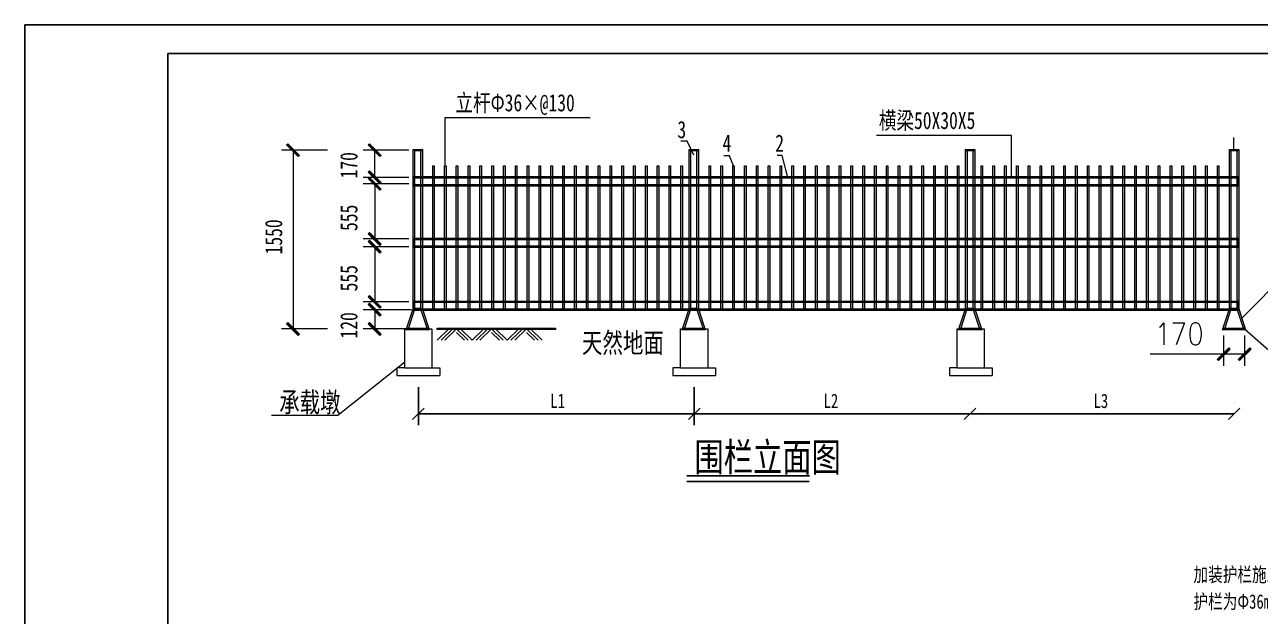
# Model space of a CAD drawing. Header units: inches. Extents: x -113 to 2477, y -497 to 443.
# Drawn here: x -113 to 102.8, y -303.2 to -200 of the extents above; entities that cross this region are included whole.
import ezdxf

# ---------------------------------------------------------------- set-up
doc = ezdxf.new("R2010")
doc.units = ezdxf.units.IN
doc.header["$MEASUREMENT"] = 0
doc.styles.add('宋体', font='', dxfattribs={"width": 0.75})
doc.styles.get('宋体').set_extended_font_data('SimSun')

msp = doc.modelspace()

# ---------------------------------------------------------------- hatches: boundary and pattern name
h = msp.add_hatch(color=0)
h.dxf.hatch_style = 2
h.paths.add_polyline_path([(-65.017, -222.785), (-65.236, -222.997), (-67.268, -220.958), (-67.056, -220.746)])
h = msp.add_hatch(color=0)
h.dxf.hatch_style = 2
h.paths.add_polyline_path([(-50.765, -222.785), (-50.976, -222.997), (-53.016, -220.958), (-52.797, -220.746)])
h = msp.add_hatch(color=0)
h.dxf.hatch_style = 2
h.paths.add_polyline_path([(-44.916, -222.009), (-45.184, -221.734), (-43.554, -221.734), (-43.829, -222.009)])
h = msp.add_hatch(color=0)
h.dxf.hatch_style = 2
h.paths.add_polyline_path([(-44.916, -249.462), (-45.184, -249.73), (-45.184, -221.734), (-44.916, -222.009)])
h = msp.add_hatch(color=0)
h.dxf.hatch_style = 2
h.paths.add_polyline_path([(-43.829, -222.009), (-43.554, -221.734), (-43.554, -249.73), (-43.829, -249.462)])
h = msp.add_hatch(color=0)
h.dxf.hatch_style = 2
h.paths.add_polyline_path([(3.288, -222.009), (3.02, -221.734), (4.65, -221.734), (4.374, -222.009)])
h = msp.add_hatch(color=0)
h.dxf.hatch_style = 2
h.paths.add_polyline_path([(3.288, -249.462), (3.02, -249.73), (3.02, -221.734), (3.288, -222.009)])
h = msp.add_hatch(color=0)
h.dxf.hatch_style = 2
h.paths.add_polyline_path([(4.374, -222.009), (4.65, -221.734), (4.65, -249.73), (4.374, -249.462)])
h = msp.add_hatch(color=0)
h.dxf.hatch_style = 2
h.paths.add_polyline_path([(51.569, -222.009), (51.301, -221.734), (52.931, -221.734), (52.656, -222.009)])
h = msp.add_hatch(color=0)
h.dxf.hatch_style = 2
h.paths.add_polyline_path([(51.569, -249.462), (51.301, -249.73), (51.301, -221.734), (51.569, -222.009)])
h = msp.add_hatch(color=0)
h.dxf.hatch_style = 2
h.paths.add_polyline_path([(52.656, -222.009), (52.931, -221.734), (52.931, -249.73), (52.656, -249.462)])
h = msp.add_hatch(color=0)
h.dxf.hatch_style = 2
h.paths.add_polyline_path([(97.67, -222.009), (97.402, -221.734), (99.032, -221.734), (98.757, -222.009)])
h = msp.add_hatch(color=0)
h.dxf.hatch_style = 2
h.paths.add_polyline_path([(97.67, -249.462), (97.402, -249.73), (97.402, -221.734), (97.67, -222.009)])
h = msp.add_hatch(color=0)
h.dxf.hatch_style = 2
h.paths.add_polyline_path([(98.757, -222.009), (99.032, -221.734), (99.032, -249.73), (98.757, -249.462)])
h = msp.add_hatch(color=0)
h.dxf.hatch_style = 2
h.paths.add_polyline_path([(-53.016, -225.713), (-52.797, -225.494), (-50.765, -227.533), (-50.976, -227.752)])
h = msp.add_hatch(color=0)
h.dxf.hatch_style = 2
h.paths.add_polyline_path([(-44.916, -227.844), (-45.184, -228.119), (-45.184, -226.489), (-44.916, -226.757)])
h = msp.add_hatch(color=0)
h.dxf.hatch_style = 2
h.paths.add_polyline_path([(-44.916, -226.757), (-45.184, -226.489), (4.48, -226.489), (4.48, -226.757)])
h = msp.add_hatch(color=0)
h.dxf.hatch_style = 2
h.paths.add_polyline_path([(-41.494, -249.702), (-41.762, -249.702), (-41.762, -224.584), (-41.494, -224.584)])
h = msp.add_hatch(color=0)
h.dxf.hatch_style = 2
h.paths.add_polyline_path([(-39.427, -249.702), (-39.695, -249.702), (-39.695, -224.584), (-39.427, -224.584)])
h = msp.add_hatch(color=0)
h.dxf.hatch_style = 2
h.paths.add_polyline_path([(-37.359, -249.702), (-37.634, -249.702), (-37.634, -224.584), (-37.359, -224.584)])
h = msp.add_hatch(color=0)
h.dxf.hatch_style = 2
h.paths.add_polyline_path([(-35.299, -249.702), (-35.567, -249.702), (-35.567, -224.584), (-35.299, -224.584)])
h = msp.add_hatch(color=0)
h.dxf.hatch_style = 2
h.paths.add_polyline_path([(-33.232, -249.702), (-33.507, -249.702), (-33.507, -224.584), (-33.232, -224.584)])
h = msp.add_hatch(color=0)
h.dxf.hatch_style = 2
h.paths.add_polyline_path([(-31.164, -249.702), (-31.44, -249.702), (-31.44, -224.584), (-31.164, -224.584)])
h = msp.add_hatch(color=0)
h.dxf.hatch_style = 2
h.paths.add_polyline_path([(-29.104, -249.702), (-29.372, -249.702), (-29.372, -224.584), (-29.104, -224.584)])
h = msp.add_hatch(color=0)
h.dxf.hatch_style = 2
h.paths.add_polyline_path([(-27.037, -249.702), (-27.312, -249.702), (-27.312, -224.584), (-27.037, -224.584)])
h = msp.add_hatch(color=0)
h.dxf.hatch_style = 2
h.paths.add_polyline_path([(-24.97, -249.702), (-25.245, -249.702), (-25.245, -224.584), (-24.97, -224.584)])
h = msp.add_hatch(color=0)
h.dxf.hatch_style = 2
h.paths.add_polyline_path([(-22.909, -249.702), (-23.178, -249.702), (-23.178, -224.584), (-22.909, -224.584)])
h = msp.add_hatch(color=0)
h.dxf.hatch_style = 2
h.paths.add_polyline_path([(-20.842, -249.702), (-21.117, -249.702), (-21.117, -224.584), (-20.842, -224.584)])
h = msp.add_hatch(color=0)
h.dxf.hatch_style = 2
h.paths.add_polyline_path([(-18.782, -249.702), (-19.05, -249.702), (-19.05, -224.584), (-18.782, -224.584)])
h = msp.add_hatch(color=0)
h.dxf.hatch_style = 2
h.paths.add_polyline_path([(-16.715, -249.702), (-16.983, -249.702), (-16.983, -224.584), (-16.715, -224.584)])
h = msp.add_hatch(color=0)
h.dxf.hatch_style = 2
h.paths.add_polyline_path([(-14.647, -249.702), (-14.923, -249.702), (-14.923, -224.584), (-14.647, -224.584)])
h = msp.add_hatch(color=0)
h.dxf.hatch_style = 2
h.paths.add_polyline_path([(-12.587, -249.702), (-12.855, -249.702), (-12.855, -224.584), (-12.587, -224.584)])
h = msp.add_hatch(color=0)
h.dxf.hatch_style = 2
h.paths.add_polyline_path([(-10.52, -249.702), (-10.788, -249.702), (-10.788, -224.584), (-10.52, -224.584)])
h = msp.add_hatch(color=0)
h.dxf.hatch_style = 2
h.paths.add_polyline_path([(-8.453, -249.702), (-8.728, -249.702), (-8.728, -224.584), (-8.453, -224.584)])
h = msp.add_hatch(color=0)
h.dxf.hatch_style = 2
h.paths.add_polyline_path([(-6.392, -249.702), (-6.661, -249.702), (-6.661, -224.584), (-6.392, -224.584)])
h = msp.add_hatch(color=0)
h.dxf.hatch_style = 2
h.paths.add_polyline_path([(-4.325, -249.702), (-4.6, -249.702), (-4.6, -224.584), (-4.325, -224.584)])
h = msp.add_hatch(color=0)
h.dxf.hatch_style = 2
h.paths.add_polyline_path([(-2.258, -249.702), (-2.533, -249.702), (-2.533, -224.584), (-2.258, -224.584)])
h = msp.add_hatch(color=0)
h.dxf.hatch_style = 2
h.paths.add_polyline_path([(-0.198, -249.702), (-0.466, -249.702), (-0.466, -224.584), (-0.198, -224.584)])
h = msp.add_hatch(color=0)
h.dxf.hatch_style = 2
h.paths.add_polyline_path([(1.87, -249.702), (1.594, -249.702), (1.594, -224.584), (1.87, -224.584)])
h = msp.add_hatch(color=0)
h.dxf.hatch_style = 2
h.paths.add_polyline_path([(4.48, -226.757), (4.48, -226.489), (98.996, -226.489), (98.728, -226.757)])
h = msp.add_hatch(color=0)
h.dxf.hatch_style = 2
h.paths.add_polyline_path([(6.787, -249.702), (6.519, -249.702), (6.519, -224.584), (6.787, -224.584)])
h = msp.add_hatch(color=0)
h.dxf.hatch_style = 2
h.paths.add_polyline_path([(8.855, -249.702), (8.587, -249.702), (8.587, -224.584), (8.855, -224.584)])
h = msp.add_hatch(color=0)
h.dxf.hatch_style = 2
h.paths.add_polyline_path([(10.922, -249.702), (10.647, -249.702), (10.647, -224.584), (10.922, -224.584)])
h = msp.add_hatch(color=0)
h.dxf.hatch_style = 2
h.paths.add_polyline_path([(12.982, -249.702), (12.714, -249.702), (12.714, -224.584), (12.982, -224.584)])
h = msp.add_hatch(color=0)
h.dxf.hatch_style = 2
h.paths.add_polyline_path([(15.049, -249.702), (14.781, -249.702), (14.781, -224.584), (15.049, -224.584)])
h = msp.add_hatch(color=0)
h.dxf.hatch_style = 2
h.paths.add_polyline_path([(17.117, -249.702), (16.842, -249.702), (16.842, -224.584), (17.117, -224.584)])
h = msp.add_hatch(color=0)
h.dxf.hatch_style = 2
h.paths.add_polyline_path([(19.177, -249.702), (18.909, -249.702), (18.909, -224.584), (19.177, -224.584)])
h = msp.add_hatch(color=0)
h.dxf.hatch_style = 2
h.paths.add_polyline_path([(21.244, -249.702), (20.969, -249.702), (20.969, -224.584), (21.244, -224.584)])
h = msp.add_hatch(color=0)
h.dxf.hatch_style = 2
h.paths.add_polyline_path([(23.311, -249.702), (23.036, -249.702), (23.036, -224.584), (23.311, -224.584)])
h = msp.add_hatch(color=0)
h.dxf.hatch_style = 2
h.paths.add_polyline_path([(25.372, -249.702), (25.104, -249.702), (25.104, -224.584), (25.372, -224.584)])
h = msp.add_hatch(color=0)
h.dxf.hatch_style = 2
h.paths.add_polyline_path([(27.439, -249.702), (27.164, -249.702), (27.164, -224.584), (27.439, -224.584)])
h = msp.add_hatch(color=0)
h.dxf.hatch_style = 2
h.paths.add_polyline_path([(29.506, -249.702), (29.231, -249.702), (29.231, -224.584), (29.506, -224.584)])
h = msp.add_hatch(color=0)
h.dxf.hatch_style = 2
h.paths.add_polyline_path([(31.566, -249.702), (31.298, -249.702), (31.298, -224.584), (31.566, -224.584)])
h = msp.add_hatch(color=0)
h.dxf.hatch_style = 2
h.paths.add_polyline_path([(33.634, -249.702), (33.359, -249.702), (33.359, -224.584), (33.634, -224.584)])
h = msp.add_hatch(color=0)
h.dxf.hatch_style = 2
h.paths.add_polyline_path([(35.694, -249.702), (35.426, -249.702), (35.426, -224.584), (35.694, -224.584)])
h = msp.add_hatch(color=0)
h.dxf.hatch_style = 2
h.paths.add_polyline_path([(37.761, -249.702), (37.493, -249.702), (37.493, -224.584), (37.761, -224.584)])
h = msp.add_hatch(color=0)
h.dxf.hatch_style = 2
h.paths.add_polyline_path([(39.829, -249.702), (39.553, -249.702), (39.553, -224.584), (39.829, -224.584)])
h = msp.add_hatch(color=0)
h.dxf.hatch_style = 2
h.paths.add_polyline_path([(41.889, -249.702), (41.621, -249.702), (41.621, -224.584), (41.889, -224.584)])
h = msp.add_hatch(color=0)
h.dxf.hatch_style = 2
h.paths.add_polyline_path([(43.956, -249.702), (43.688, -249.702), (43.688, -224.584), (43.956, -224.584)])
h = msp.add_hatch(color=0)
h.dxf.hatch_style = 2
h.paths.add_polyline_path([(46.023, -249.702), (45.748, -249.702), (45.748, -224.584), (46.023, -224.584)])
h = msp.add_hatch(color=0)
h.dxf.hatch_style = 2
h.paths.add_polyline_path([(48.084, -249.702), (47.815, -249.702), (47.815, -224.584), (48.084, -224.584)])
h = msp.add_hatch(color=0)
h.dxf.hatch_style = 2
h.paths.add_polyline_path([(50.151, -249.702), (49.876, -249.702), (49.876, -224.584), (50.151, -224.584)])
h = msp.add_hatch(color=0)
h.dxf.hatch_style = 2
h.paths.add_polyline_path([(54.278, -249.702), (54.01, -249.702), (54.01, -224.584), (54.278, -224.584)])
h = msp.add_hatch(color=0)
h.dxf.hatch_style = 2
h.paths.add_polyline_path([(56.346, -249.702), (56.07, -249.702), (56.07, -224.584), (56.346, -224.584)])
h = msp.add_hatch(color=0)
h.dxf.hatch_style = 2
h.paths.add_polyline_path([(58.413, -249.702), (58.138, -249.702), (58.138, -224.584), (58.413, -224.584)])
h = msp.add_hatch(color=0)
h.dxf.hatch_style = 2
h.paths.add_polyline_path([(60.473, -249.702), (60.205, -249.702), (60.205, -224.584), (60.473, -224.584)])
h = msp.add_hatch(color=0)
h.dxf.hatch_style = 2
h.paths.add_polyline_path([(62.54, -249.702), (62.265, -249.702), (62.265, -224.584), (62.54, -224.584)])
h = msp.add_hatch(color=0)
h.dxf.hatch_style = 2
h.paths.add_polyline_path([(64.601, -249.702), (64.332, -249.702), (64.332, -224.584), (64.601, -224.584)])
h = msp.add_hatch(color=0)
h.dxf.hatch_style = 2
h.paths.add_polyline_path([(66.668, -249.702), (66.4, -249.702), (66.4, -224.584), (66.668, -224.584)])
h = msp.add_hatch(color=0)
h.dxf.hatch_style = 2
h.paths.add_polyline_path([(68.735, -249.702), (68.46, -249.702), (68.46, -224.584), (68.735, -224.584)])
h = msp.add_hatch(color=0)
h.dxf.hatch_style = 2
h.paths.add_polyline_path([(70.795, -249.702), (70.527, -249.702), (70.527, -224.584), (70.795, -224.584)])
h = msp.add_hatch(color=0)
h.dxf.hatch_style = 2
h.paths.add_polyline_path([(72.863, -249.702), (72.595, -249.702), (72.595, -224.584), (72.863, -224.584)])
h = msp.add_hatch(color=0)
h.dxf.hatch_style = 2
h.paths.add_polyline_path([(74.93, -249.702), (74.655, -249.702), (74.655, -224.584), (74.93, -224.584)])
h = msp.add_hatch(color=0)
h.dxf.hatch_style = 2
h.paths.add_polyline_path([(76.99, -249.702), (76.722, -249.702), (76.722, -224.584), (76.99, -224.584)])
h = msp.add_hatch(color=0)
h.dxf.hatch_style = 2
h.paths.add_polyline_path([(79.057, -249.702), (78.782, -249.702), (78.782, -224.584), (79.057, -224.584)])
h = msp.add_hatch(color=0)
h.dxf.hatch_style = 2
h.paths.add_polyline_path([(81.125, -249.702), (80.85, -249.702), (80.85, -224.584), (81.125, -224.584)])
h = msp.add_hatch(color=0)
h.dxf.hatch_style = 2
h.paths.add_polyline_path([(83.185, -249.702), (82.917, -249.702), (82.917, -224.584), (83.185, -224.584)])
h = msp.add_hatch(color=0)
h.dxf.hatch_style = 2
h.paths.add_polyline_path([(85.252, -249.702), (84.977, -249.702), (84.977, -224.584), (85.252, -224.584)])
h = msp.add_hatch(color=0)
h.dxf.hatch_style = 2
h.paths.add_polyline_path([(87.319, -249.702), (87.044, -249.702), (87.044, -224.584), (87.319, -224.584)])
h = msp.add_hatch(color=0)
h.dxf.hatch_style = 2
h.paths.add_polyline_path([(89.38, -249.702), (89.112, -249.702), (89.112, -224.584), (89.38, -224.584)])
h = msp.add_hatch(color=0)
h.dxf.hatch_style = 2
h.paths.add_polyline_path([(91.447, -249.702), (91.172, -249.702), (91.172, -224.584), (91.447, -224.584)])
h = msp.add_hatch(color=0)
h.dxf.hatch_style = 2
h.paths.add_polyline_path([(93.507, -249.702), (93.239, -249.702), (93.239, -224.584), (93.507, -224.584)])
h = msp.add_hatch(color=0)
h.dxf.hatch_style = 2
h.paths.add_polyline_path([(95.574, -249.702), (95.306, -249.702), (95.306, -224.584), (95.574, -224.584)])
h = msp.add_hatch(color=0)
h.dxf.hatch_style = 2
h.paths.add_polyline_path([(98.728, -226.757), (98.996, -226.489), (98.996, -228.119), (98.728, -227.844)])
h = msp.add_hatch(color=0)
h.dxf.hatch_style = 2
h.paths.add_polyline_path([(-50.765, -228.648), (-50.976, -228.86), (-53.016, -226.828), (-52.797, -226.609)])
h = msp.add_hatch(color=0)
h.dxf.hatch_style = 2
h.paths.add_polyline_path([(4.48, -227.844), (4.48, -228.119), (-45.184, -228.119), (-44.916, -227.844)])
h = msp.add_hatch(color=0)
h.dxf.hatch_style = 2
h.paths.add_polyline_path([(98.728, -227.844), (98.996, -228.119), (4.48, -228.119), (4.48, -227.844)])
h = msp.add_hatch(color=0)
h.dxf.hatch_style = 2
h.paths.add_polyline_path([(-53.016, -236.452), (-52.797, -236.233), (-50.765, -238.272), (-50.976, -238.491)])
h = msp.add_hatch(color=0)
h.dxf.hatch_style = 2
h.paths.add_polyline_path([(-44.916, -238.582), (-45.184, -238.857), (-45.184, -237.228), (-44.916, -237.496)])
h = msp.add_hatch(color=0)
h.dxf.hatch_style = 2
h.paths.add_polyline_path([(-44.916, -237.496), (-45.184, -237.228), (4.48, -237.228), (4.48, -237.496)])
h = msp.add_hatch(color=0)
h.dxf.hatch_style = 2
h.paths.add_polyline_path([(4.48, -237.496), (4.48, -237.228), (98.996, -237.228), (98.728, -237.496)])
h = msp.add_hatch(color=0)
h.dxf.hatch_style = 2
h.paths.add_polyline_path([(98.728, -237.496), (98.996, -237.228), (98.996, -238.857), (98.728, -238.582)])
h = msp.add_hatch(color=0)
h.dxf.hatch_style = 2
h.paths.add_polyline_path([(-50.765, -239.627), (-50.976, -239.845), (-53.016, -237.806), (-52.797, -237.595)])
h = msp.add_hatch(color=0)
h.dxf.hatch_style = 2
h.paths.add_polyline_path([(4.48, -238.582), (4.48, -238.857), (-45.184, -238.857), (-44.916, -238.582)])
h = msp.add_hatch(color=0)
h.dxf.hatch_style = 2
h.paths.add_polyline_path([(98.728, -238.582), (98.996, -238.857), (4.48, -238.857), (4.48, -238.582)])
h = msp.add_hatch(color=0)
h.dxf.hatch_style = 2
h.paths.add_polyline_path([(-53.016, -247.437), (-52.797, -247.218), (-50.765, -249.257), (-50.976, -249.469)])
h = msp.add_hatch(color=0)
h.dxf.hatch_style = 2
h.paths.add_polyline_path([(-50.765, -250.626), (-50.976, -250.845), (-53.016, -248.806), (-52.797, -248.594)])
h = msp.add_hatch(color=0)
h.dxf.hatch_style = 2
h.paths.add_polyline_path([(-45.177, -249.554), (-44.923, -249.638), (-46.009, -252.933), (-46.383, -253.201)])
h = msp.add_hatch(color=0)
h.dxf.hatch_style = 2
h.paths.add_polyline_path([(-44.916, -249.568), (-45.184, -249.836), (-45.184, -248.213), (-44.916, -248.481)])
h = msp.add_hatch(color=0)
h.dxf.hatch_style = 2
h.paths.add_polyline_path([(-44.916, -248.481), (-45.184, -248.213), (4.48, -248.213), (4.48, -248.481)])
h = msp.add_hatch(color=0)
h.dxf.hatch_style = 2
h.paths.add_polyline_path([(-43.829, -249.462), (-43.554, -249.73), (-45.184, -249.73), (-44.916, -249.462)])
h = msp.add_hatch(color=0)
h.dxf.hatch_style = 2
h.paths.add_polyline_path([(4.48, -249.568), (4.48, -249.836), (-45.184, -249.836), (-44.916, -249.568)])
h = msp.add_hatch(color=0)
h.dxf.hatch_style = 2
h.paths.add_polyline_path([(-45.085, -249.829), (-45.085, -249.561), (-43.688, -249.561), (-43.688, -249.829)])
h = msp.add_hatch(color=0)
h.dxf.hatch_style = 2
h.paths.add_polyline_path([(-43.822, -249.638), (-43.561, -249.554), (-42.355, -253.201), (-42.729, -252.933)])
h = msp.add_hatch(color=0)
h.dxf.hatch_style = 2
h.paths.add_polyline_path([(3.027, -249.554), (3.281, -249.638), (2.194, -252.933), (1.813, -253.201)])
h = msp.add_hatch(color=0)
h.dxf.hatch_style = 2
h.paths.add_polyline_path([(4.374, -249.462), (4.65, -249.73), (3.02, -249.73), (3.288, -249.462)])
h = msp.add_hatch(color=0)
h.dxf.hatch_style = 2
h.paths.add_polyline_path([(3.118, -249.829), (3.118, -249.561), (4.508, -249.561), (4.508, -249.829)])
h = msp.add_hatch(color=0)
h.dxf.hatch_style = 2
h.paths.add_polyline_path([(4.381, -249.638), (4.642, -249.554), (5.849, -253.201), (5.475, -252.933)])
h = msp.add_hatch(color=0)
h.dxf.hatch_style = 2
h.paths.add_polyline_path([(4.48, -248.481), (4.48, -248.213), (98.996, -248.213), (98.728, -248.481)])
h = msp.add_hatch(color=0)
h.dxf.hatch_style = 2
h.paths.add_polyline_path([(98.728, -249.568), (98.996, -249.836), (4.48, -249.836), (4.48, -249.568)])
h = msp.add_hatch(color=0)
h.dxf.hatch_style = 2
h.paths.add_polyline_path([(51.308, -249.561), (51.562, -249.645), (50.475, -252.94), (50.094, -253.208)])
h = msp.add_hatch(color=0)
h.dxf.hatch_style = 2
h.paths.add_polyline_path([(52.656, -249.462), (52.931, -249.73), (51.301, -249.73), (51.569, -249.462)])
h = msp.add_hatch(color=0)
h.dxf.hatch_style = 2
h.paths.add_polyline_path([(51.4, -249.836), (51.4, -249.568), (52.79, -249.568), (52.79, -249.836)])
h = msp.add_hatch(color=0)
h.dxf.hatch_style = 2
h.paths.add_polyline_path([(52.663, -249.645), (52.924, -249.561), (54.13, -253.208), (53.756, -252.94)])
h = msp.add_hatch(color=0)
h.dxf.hatch_style = 2
h.paths.add_polyline_path([(97.409, -249.554), (97.67, -249.638), (96.576, -252.933), (96.202, -253.201)])
h = msp.add_hatch(color=0)
h.dxf.hatch_style = 2
h.paths.add_polyline_path([(98.757, -249.462), (99.032, -249.73), (97.402, -249.73), (97.67, -249.462)])
h = msp.add_hatch(color=0)
h.dxf.hatch_style = 2
h.paths.add_polyline_path([(97.508, -249.829), (97.508, -249.561), (98.898, -249.561), (98.898, -249.829)])
h = msp.add_hatch(color=0)
h.dxf.hatch_style = 2
h.paths.add_polyline_path([(98.728, -248.481), (98.996, -248.213), (98.996, -249.836), (98.728, -249.568)])
h = msp.add_hatch(color=0)
h.dxf.hatch_style = 2
h.paths.add_polyline_path([(98.764, -249.638), (99.025, -249.554), (100.231, -253.201), (99.857, -252.933)])
h = msp.add_hatch(color=0)
h.dxf.hatch_style = 2
h.paths.add_polyline_path([(-67.268, -252.157), (-67.056, -251.938), (-65.017, -253.978), (-65.236, -254.196)])
h = msp.add_hatch(color=0)
h.dxf.hatch_style = 2
h.paths.add_polyline_path([(-53.016, -252.157), (-52.797, -251.938), (-50.765, -253.978), (-50.976, -254.196)])
h = msp.add_hatch(color=0)
h.dxf.hatch_style = 2
h.paths.add_polyline_path([(-46.383, -253.201), (-46.009, -252.933), (-43.688, -252.933), (-43.688, -253.201)])
h = msp.add_hatch(color=0)
h.dxf.hatch_style = 2
h.paths.add_polyline_path([(-42.729, -252.933), (-42.355, -253.201), (-43.688, -253.201), (-43.688, -252.933)])
h = msp.add_hatch(color=0)
h.dxf.hatch_style = 2
h.paths.add_polyline_path([(-40.979, -253.145), (-40.979, -252.905), (-20.285, -252.905), (-20.285, -253.145)])
h = msp.add_hatch(color=0)
h.dxf.hatch_style = 2
h.paths.add_polyline_path([(1.813, -253.201), (2.194, -252.933), (4.508, -252.933), (4.508, -253.201)])
h = msp.add_hatch(color=0)
h.dxf.hatch_style = 2
h.paths.add_polyline_path([(5.475, -252.933), (5.849, -253.201), (4.508, -253.201), (4.508, -252.933)])
h = msp.add_hatch(color=0)
h.dxf.hatch_style = 2
h.paths.add_polyline_path([(50.094, -253.208), (50.475, -252.94), (52.79, -252.94), (52.79, -253.208)])
h = msp.add_hatch(color=0)
h.dxf.hatch_style = 2
h.paths.add_polyline_path([(53.756, -252.94), (54.13, -253.208), (52.79, -253.208), (52.79, -252.94)])
h = msp.add_hatch(color=0)
h.dxf.hatch_style = 2
h.paths.add_polyline_path([(96.202, -253.201), (96.576, -252.933), (98.898, -252.933), (98.898, -253.201)])
h = msp.add_hatch(color=0)
h.dxf.hatch_style = 2
h.paths.add_polyline_path([(99.857, -252.933), (100.231, -253.201), (98.898, -253.201), (98.898, -252.933)])
h = msp.add_hatch(color=0)
h.dxf.hatch_style = 2
h.paths.add_polyline_path([(97.296, -256.355), (97.515, -256.574), (95.476, -258.606), (95.264, -258.394)])
h = msp.add_hatch(color=0)
h.dxf.hatch_style = 2
h.paths.add_polyline_path([(99.138, -258.606), (98.919, -258.394), (100.958, -256.355), (101.17, -256.574)])

# ---------------------------------------------------------------- linework, layer by layer
at = {"color": 0}
for p, q in [((306.985, -199.969), (-113.015, -199.969)), ((-113.015, -199.969), (-113.015, -496.969)), ((-88.015, -204.969), (-88.015, -491.969)), ((301.985, -204.969), (-88.015, -204.969)), ((-43.256, -266.873), (-45.256, -268.873)), ((2.93, -268.873), (4.93, -266.873)), ((4.93, -266.873), (2.93, -268.873)), ((51.077, -268.873), (53.077, -266.873)), ((53.077, -266.873), (51.077, -268.873)), ((97.213, -268.873), (99.213, -266.873)), ((2.641, -278.696), (24.068, -278.696)), ((2.641, -279.696), (24.022, -279.696))]:
    msp.add_line(p, q, dxfattribs=at)
at = {"color": 0, "lineweight": 0}
for p, q in [((-39.561, -224.584), (-39.561, -216.174)), ((-39.561, -216.174), (-14.244, -216.174)), ((59.316, -219.299), (35.757, -219.299)), ((59.316, -226.623), (59.316, -219.299)), ((98.185, -221.868), (98.185, -219.652)), ((-60.156, -221.868), (-68.178, -221.868)), ((-67.268, -220.958), (-67.056, -220.746)), ((-65.236, -222.997), (-67.268, -220.958)), ((-67.056, -220.746), (-65.017, -222.785)), ((-66.146, -221.868), (-66.146, -253.067)), ((-45.896, -221.868), (-53.926, -221.868)), ((-53.016, -220.958), (-52.797, -220.746)), ((-50.976, -222.997), (-53.016, -220.958)), ((-52.797, -220.746), (-50.765, -222.785)), ((-51.887, -226.623), (-51.887, -221.868)), ((-44.916, -222.009), (-45.184, -221.734)), ((-45.184, -221.734), (-43.554, -221.734)), ((-45.184, -249.73), (-45.184, -221.734)), ((-45.184, -221.734), (-44.916, -222.009)), ((-43.829, -222.009), (-44.916, -222.009)), ((-44.916, -222.009), (-44.916, -249.462)), ((-43.554, -221.734), (-43.829, -222.009)), ((-43.829, -222.009), (-43.554, -221.734)), ((-43.829, -249.462), (-43.829, -222.009)), ((-43.554, -221.734), (-43.554, -249.73)), ((2.66, -220.273), (1.587, -220.273)), ((3.845, -222.75), (2.66, -220.273)), ((3.288, -222.009), (3.02, -221.734)), ((3.02, -221.734), (4.65, -221.734)), ((3.02, -249.73), (3.02, -221.734)), ((3.02, -221.734), (3.288, -222.009)), ((4.374, -222.009), (3.288, -222.009)), ((3.288, -222.009), (3.288, -249.462)), ((4.65, -221.734), (4.374, -222.009)), ((4.374, -222.009), (4.65, -221.734)), ((4.374, -249.462), (4.374, -222.009)), ((4.65, -221.734), (4.65, -249.73)), ((51.569, -222.009), (51.301, -221.734)), ((51.301, -221.734), (52.931, -221.734)), ((51.301, -249.73), (51.301, -221.734)), ((51.301, -221.734), (51.569, -222.009)), ((52.656, -222.009), (51.569, -222.009)), ((51.569, -222.009), (51.569, -249.462)), ((52.931, -221.734), (52.656, -222.009)), ((52.656, -222.009), (52.931, -221.734)), ((52.656, -249.462), (52.656, -222.009)), ((52.931, -221.734), (52.931, -249.73)), ((97.67, -222.009), (97.402, -221.734)), ((97.402, -221.734), (99.032, -221.734)), ((97.402, -249.73), (97.402, -221.734)), ((97.402, -221.734), (97.67, -222.009)), ((98.757, -222.009), (97.67, -222.009)), ((97.67, -222.009), (97.67, -249.462)), ((99.032, -221.734), (98.757, -222.009)), ((98.757, -222.009), (99.032, -221.734)), ((98.757, -249.462), (98.757, -222.009)), ((99.032, -221.734), (99.032, -249.73)), ((-65.017, -222.785), (-65.236, -222.997)), ((-50.765, -222.785), (-50.976, -222.997)), ((10.068, -222.834), (9.109, -222.834)), ((10.781, -224.584), (10.068, -222.834)), ((19.304, -222.799), (18.436, -222.799)), ((20.292, -226.623), (19.304, -222.799)), ((-53.016, -225.713), (-52.797, -225.494)), ((-50.976, -227.752), (-53.016, -225.713)), ((-52.797, -225.494), (-50.765, -227.533)), ((-45.184, -228.119), (-45.184, -226.489)), ((-45.184, -226.489), (-44.916, -226.757)), ((-44.916, -226.757), (-45.184, -226.489)), ((-45.184, -226.489), (4.48, -226.489)), ((-41.762, -249.702), (-41.762, -224.584)), ((-41.762, -224.584), (-41.494, -224.584)), ((-41.494, -224.584), (-41.494, -249.702)), ((-39.695, -249.702), (-39.695, -224.584)), ((-39.695, -224.584), (-39.427, -224.584)), ((-39.427, -224.584), (-39.427, -249.702)), ((-37.634, -249.702), (-37.634, -224.584)), ((-37.634, -224.584), (-37.359, -224.584)), ((-37.359, -224.584), (-37.359, -249.702)), ((-35.567, -249.702), (-35.567, -224.584)), ((-35.567, -224.584), (-35.299, -224.584)), ((-35.299, -224.584), (-35.299, -249.702)), ((-33.507, -249.702), (-33.507, -224.584)), ((-33.507, -224.584), (-33.232, -224.584)), ((-33.232, -224.584), (-33.232, -249.702)), ((-31.44, -249.702), (-31.44, -224.584)), ((-31.44, -224.584), (-31.164, -224.584)), ((-31.164, -224.584), (-31.164, -249.702)), ((-29.372, -249.702), (-29.372, -224.584)), ((-29.372, -224.584), (-29.104, -224.584)), ((-29.104, -224.584), (-29.104, -249.702)), ((-27.312, -249.702), (-27.312, -224.584)), ((-27.312, -224.584), (-27.037, -224.584)), ((-27.037, -224.584), (-27.037, -249.702)), ((-25.245, -249.702), (-25.245, -224.584)), ((-25.245, -224.584), (-24.97, -224.584)), ((-24.97, -224.584), (-24.97, -249.702)), ((-23.178, -249.702), (-23.178, -224.584)), ((-23.178, -224.584), (-22.909, -224.584)), ((-22.909, -224.584), (-22.909, -249.702)), ((-21.117, -249.702), (-21.117, -224.584)), ((-21.117, -224.584), (-20.842, -224.584)), ((-20.842, -224.584), (-20.842, -249.702)), ((-19.05, -249.702), (-19.05, -224.584)), ((-19.05, -224.584), (-18.782, -224.584)), ((-18.782, -224.584), (-18.782, -249.702)), ((-16.983, -249.702), (-16.983, -224.584)), ((-16.983, -224.584), (-16.715, -224.584)), ((-16.715, -224.584), (-16.715, -249.702)), ((-14.923, -249.702), (-14.923, -224.584)), ((-14.923, -224.584), (-14.647, -224.584)), ((-14.647, -224.584), (-14.647, -249.702)), ((-12.855, -249.702), (-12.855, -224.584)), ((-12.855, -224.584), (-12.587, -224.584)), ((-12.587, -224.584), (-12.587, -249.702)), ((-10.788, -249.702), (-10.788, -224.584)), ((-10.788, -224.584), (-10.52, -224.584)), ((-10.52, -224.584), (-10.52, -249.702)), ((-8.728, -249.702), (-8.728, -224.584)), ((-8.728, -224.584), (-8.453, -224.584)), ((-8.453, -224.584), (-8.453, -249.702)), ((-6.661, -249.702), (-6.661, -224.584)), ((-6.661, -224.584), (-6.392, -224.584)), ((-6.392, -224.584), (-6.392, -249.702)), ((-4.6, -249.702), (-4.6, -224.584)), ((-4.6, -224.584), (-4.325, -224.584)), ((-4.325, -224.584), (-4.325, -249.702)), ((-2.533, -249.702), (-2.533, -224.584)), ((-2.533, -224.584), (-2.258, -224.584)), ((-2.258, -224.584), (-2.258, -249.702)), ((-0.466, -249.702), (-0.466, -224.584)), ((-0.466, -224.584), (-0.198, -224.584)), ((-0.198, -224.584), (-0.198, -249.702)), ((1.594, -249.702), (1.594, -224.584)), ((1.594, -224.584), (1.87, -224.584)), ((1.87, -224.584), (1.87, -249.702)), ((4.48, -226.489), (4.48, -226.757)), ((4.48, -226.757), (4.48, -226.489)), ((4.48, -226.489), (98.996, -226.489)), ((6.519, -249.702), (6.519, -224.584)), ((6.519, -224.584), (6.787, -224.584)), ((6.787, -224.584), (6.787, -249.702)), ((8.587, -249.702), (8.587, -224.584)), ((8.587, -224.584), (8.855, -224.584)), ((8.855, -224.584), (8.855, -249.702)), ((10.647, -249.702), (10.647, -224.584)), ((10.647, -224.584), (10.922, -224.584)), ((10.922, -224.584), (10.922, -249.702)), ((12.714, -249.702), (12.714, -224.584)), ((12.714, -224.584), (12.982, -224.584)), ((12.982, -224.584), (12.982, -249.702)), ((14.781, -249.702), (14.781, -224.584)), ((14.781, -224.584), (15.049, -224.584)), ((15.049, -224.584), (15.049, -249.702)), ((16.842, -249.702), (16.842, -224.584)), ((16.842, -224.584), (17.117, -224.584)), ((17.117, -224.584), (17.117, -249.702)), ((18.909, -249.702), (18.909, -224.584)), ((18.909, -224.584), (19.177, -224.584)), ((19.177, -224.584), (19.177, -249.702)), ((20.969, -249.702), (20.969, -224.584)), ((20.969, -224.584), (21.244, -224.584)), ((21.244, -224.584), (21.244, -249.702)), ((23.036, -249.702), (23.036, -224.584)), ((23.036, -224.584), (23.311, -224.584)), ((23.311, -224.584), (23.311, -249.702)), ((25.104, -249.702), (25.104, -224.584)), ((25.104, -224.584), (25.372, -224.584)), ((25.372, -224.584), (25.372, -249.702)), ((27.164, -249.702), (27.164, -224.584)), ((27.164, -224.584), (27.439, -224.584)), ((27.439, -224.584), (27.439, -249.702)), ((29.231, -249.702), (29.231, -224.584)), ((29.231, -224.584), (29.506, -224.584)), ((29.506, -224.584), (29.506, -249.702)), ((31.298, -249.702), (31.298, -224.584)), ((31.298, -224.584), (31.566, -224.584)), ((31.566, -224.584), (31.566, -249.702)), ((33.359, -249.702), (33.359, -224.584)), ((33.359, -224.584), (33.634, -224.584)), ((33.634, -224.584), (33.634, -249.702)), ((35.426, -249.702), (35.426, -224.584)), ((35.426, -224.584), (35.694, -224.584)), ((35.694, -224.584), (35.694, -249.702)), ((37.493, -249.702), (37.493, -224.584)), ((37.493, -224.584), (37.761, -224.584)), ((37.761, -224.584), (37.761, -249.702)), ((39.553, -249.702), (39.553, -224.584)), ((39.553, -224.584), (39.829, -224.584)), ((39.829, -224.584), (39.829, -249.702)), ((41.621, -249.702), (41.621, -224.584)), ((41.621, -224.584), (41.889, -224.584)), ((41.889, -224.584), (41.889, -249.702)), ((43.688, -249.702), (43.688, -224.584)), ((43.688, -224.584), (43.956, -224.584)), ((43.956, -224.584), (43.956, -249.702)), ((45.748, -249.702), (45.748, -224.584)), ((45.748, -224.584), (46.023, -224.584)), ((46.023, -224.584), (46.023, -249.702)), ((47.815, -249.702), (47.815, -224.584)), ((47.815, -224.584), (48.084, -224.584)), ((48.084, -224.584), (48.084, -249.702)), ((49.876, -249.702), (49.876, -224.584)), ((49.876, -224.584), (50.151, -224.584)), ((50.151, -224.584), (50.151, -249.702)), ((54.01, -249.702), (54.01, -224.584)), ((54.01, -224.584), (54.278, -224.584)), ((54.278, -224.584), (54.278, -249.702)), ((56.07, -249.702), (56.07, -224.584)), ((56.07, -224.584), (56.346, -224.584)), ((56.346, -224.584), (56.346, -249.702)), ((58.138, -249.702), (58.138, -224.584)), ((58.138, -224.584), (58.413, -224.584)), ((58.413, -224.584), (58.413, -249.702)), ((60.205, -249.702), (60.205, -224.584)), ((60.205, -224.584), (60.473, -224.584)), ((60.473, -224.584), (60.473, -249.702)), ((62.265, -249.702), (62.265, -224.584)), ((62.265, -224.584), (62.54, -224.584)), ((62.54, -224.584), (62.54, -249.702)), ((64.332, -249.702), (64.332, -224.584)), ((64.332, -224.584), (64.601, -224.584)), ((64.601, -224.584), (64.601, -249.702)), ((66.4, -249.702), (66.4, -224.584)), ((66.4, -224.584), (66.668, -224.584)), ((66.668, -224.584), (66.668, -249.702)), ((68.46, -249.702), (68.46, -224.584)), ((68.46, -224.584), (68.735, -224.584)), ((68.735, -224.584), (68.735, -249.702)), ((70.527, -249.702), (70.527, -224.584)), ((70.527, -224.584), (70.795, -224.584)), ((70.795, -224.584), (70.795, -249.702)), ((72.595, -249.702), (72.595, -224.584)), ((72.595, -224.584), (72.863, -224.584)), ((72.863, -224.584), (72.863, -249.702)), ((74.655, -249.702), (74.655, -224.584)), ((74.655, -224.584), (74.93, -224.584)), ((74.93, -224.584), (74.93, -249.702)), ((76.722, -249.702), (76.722, -224.584)), ((76.722, -224.584), (76.99, -224.584)), ((76.99, -224.584), (76.99, -249.702)), ((78.782, -249.702), (78.782, -224.584)), ((78.782, -224.584), (79.057, -224.584)), ((79.057, -224.584), (79.057, -249.702)), ((80.85, -249.702), (80.85, -224.584)), ((80.85, -224.584), (81.125, -224.584)), ((81.125, -224.584), (81.125, -249.702)), ((82.917, -249.702), (82.917, -224.584)), ((82.917, -224.584), (83.185, -224.584)), ((83.185, -224.584), (83.185, -249.702)), ((84.977, -249.702), (84.977, -224.584)), ((84.977, -224.584), (85.252, -224.584)), ((85.252, -224.584), (85.252, -249.702)), ((87.044, -249.702), (87.044, -224.584)), ((87.044, -224.584), (87.319, -224.584)), ((87.319, -224.584), (87.319, -249.702)), ((89.112, -249.702), (89.112, -224.584)), ((89.112, -224.584), (89.38, -224.584)), ((89.38, -224.584), (89.38, -249.702)), ((91.172, -249.702), (91.172, -224.584)), ((91.172, -224.584), (91.447, -224.584)), ((91.447, -224.584), (91.447, -249.702)), ((93.239, -249.702), (93.239, -224.584)), ((93.239, -224.584), (93.507, -224.584)), ((93.507, -224.584), (93.507, -249.702)), ((95.306, -249.702), (95.306, -224.584)), ((95.306, -224.584), (95.574, -224.584)), ((95.574, -224.584), (95.574, -249.702)), ((98.996, -226.489), (98.728, -226.757)), ((98.728, -226.757), (98.996, -226.489)), ((98.996, -226.489), (98.996, -228.119)), ((-45.896, -226.623), (-53.926, -226.623)), ((-45.896, -227.738), (-53.926, -227.738)), ((-53.016, -226.828), (-52.797, -226.609)), ((-50.976, -228.86), (-53.016, -226.828)), ((-52.797, -226.609), (-50.765, -228.648)), ((-51.887, -227.738), (-51.887, -237.362)), ((-50.765, -227.533), (-50.976, -227.752)), ((-50.765, -228.648), (-50.976, -228.86)), ((-45.184, -228.119), (-44.916, -227.844)), ((-44.916, -227.844), (-45.184, -228.119)), ((4.48, -228.119), (-45.184, -228.119)), ((-44.916, -226.757), (-44.916, -227.844)), ((4.48, -226.757), (-44.916, -226.757)), ((-44.916, -227.844), (4.48, -227.844)), ((-42.841, -226.623), (-40.259, -226.623)), ((98.728, -226.757), (4.48, -226.757)), ((4.48, -227.844), (4.48, -228.119)), ((4.48, -228.119), (4.48, -227.844)), ((4.48, -227.844), (98.728, -227.844)), ((98.996, -228.119), (4.48, -228.119)), ((98.728, -227.844), (98.728, -226.757)), ((98.996, -228.119), (98.728, -227.844)), ((98.728, -227.844), (98.996, -228.119)), ((-45.896, -237.362), (-53.926, -237.362)), ((-53.016, -236.452), (-52.797, -236.233)), ((-50.976, -238.491), (-53.016, -236.452)), ((-52.797, -236.233), (-50.765, -238.272)), ((-45.184, -238.857), (-45.184, -237.228)), ((-45.184, -237.228), (-44.916, -237.496)), ((-44.916, -237.496), (-45.184, -237.228)), ((-45.184, -237.228), (4.48, -237.228)), ((4.48, -237.228), (4.48, -237.496)), ((4.48, -237.496), (4.48, -237.228)), ((4.48, -237.228), (98.996, -237.228)), ((98.996, -237.228), (98.728, -237.496)), ((98.728, -237.496), (98.996, -237.228)), ((98.996, -237.228), (98.996, -238.857)), ((-45.896, -238.716), (-53.926, -238.716)), ((-53.016, -237.806), (-52.797, -237.595)), ((-50.976, -239.845), (-53.016, -237.806)), ((-52.797, -237.595), (-50.765, -239.627)), ((-51.887, -238.716), (-51.887, -248.347)), ((-50.765, -238.272), (-50.976, -238.491)), ((-45.184, -238.857), (-44.916, -238.582)), ((-44.916, -238.582), (-45.184, -238.857)), ((4.48, -238.857), (-45.184, -238.857)), ((-44.916, -237.496), (-44.916, -238.582)), ((4.48, -237.496), (-44.916, -237.496)), ((-44.916, -238.582), (4.48, -238.582)), ((98.728, -237.496), (4.48, -237.496)), ((4.48, -238.582), (4.48, -238.857)), ((4.48, -238.857), (4.48, -238.582)), ((4.48, -238.582), (98.728, -238.582)), ((98.996, -238.857), (4.48, -238.857)), ((98.728, -238.582), (98.728, -237.496)), ((98.996, -238.857), (98.728, -238.582)), ((98.728, -238.582), (98.996, -238.857)), ((-50.765, -239.627), (-50.976, -239.845)), ((99.469, -251.332), (109.693, -240.96)), ((-53.016, -247.437), (-52.797, -247.218)), ((-50.976, -249.469), (-53.016, -247.437)), ((-52.797, -247.218), (-50.765, -249.257)), ((-45.896, -248.347), (-53.926, -248.347)), ((-45.452, -249.716), (-53.926, -249.716)), ((-53.016, -248.806), (-52.797, -248.594)), ((-50.976, -250.845), (-53.016, -248.806)), ((-52.797, -248.594), (-50.765, -250.626)), ((-51.887, -249.716), (-51.887, -253.067)), ((-50.765, -249.257), (-50.976, -249.469)), ((-46.383, -253.201), (-45.177, -249.554)), ((-44.923, -249.638), (-46.009, -252.933)), ((-45.184, -249.836), (-45.184, -248.213)), ((-45.184, -248.213), (-44.916, -248.481)), ((-44.916, -248.481), (-45.184, -248.213)), ((-45.184, -248.213), (4.48, -248.213)), ((-45.184, -249.73), (-44.916, -249.462)), ((-44.916, -249.462), (-45.184, -249.73)), ((-45.184, -249.836), (-44.916, -249.568)), ((-44.916, -249.568), (-45.184, -249.836)), ((-43.554, -249.73), (-45.184, -249.73)), ((4.48, -249.836), (-45.184, -249.836)), ((-45.177, -249.554), (-44.923, -249.638)), ((-45.085, -249.829), (-45.085, -249.561)), ((-45.085, -249.561), (-43.688, -249.561)), ((-43.688, -249.829), (-45.085, -249.829)), ((-44.916, -248.481), (-44.916, -249.568)), ((4.48, -248.481), (-44.916, -248.481)), ((-44.916, -249.462), (-43.829, -249.462)), ((-44.916, -249.568), (4.48, -249.568)), ((-43.554, -249.73), (-43.829, -249.462)), ((-43.829, -249.462), (-43.554, -249.73)), ((-43.822, -249.638), (-43.561, -249.554)), ((-42.729, -252.933), (-43.822, -249.638)), ((-43.688, -249.561), (-43.688, -249.829)), ((-43.561, -249.554), (-42.355, -253.201)), ((-41.494, -249.702), (-41.762, -249.702)), ((-39.427, -249.702), (-39.695, -249.702)), ((-37.359, -249.702), (-37.634, -249.702)), ((-35.299, -249.702), (-35.567, -249.702)), ((-33.232, -249.702), (-33.507, -249.702)), ((-31.164, -249.702), (-31.44, -249.702)), ((-29.104, -249.702), (-29.372, -249.702)), ((-27.037, -249.702), (-27.312, -249.702)), ((-24.97, -249.702), (-25.245, -249.702)), ((-22.909, -249.702), (-23.178, -249.702)), ((-20.842, -249.702), (-21.117, -249.702)), ((-18.782, -249.702), (-19.05, -249.702)), ((-16.715, -249.702), (-16.983, -249.702)), ((-14.647, -249.702), (-14.923, -249.702)), ((-12.587, -249.702), (-12.855, -249.702)), ((-10.52, -249.702), (-10.788, -249.702)), ((-8.453, -249.702), (-8.728, -249.702)), ((-6.392, -249.702), (-6.661, -249.702)), ((-4.325, -249.702), (-4.6, -249.702)), ((-2.258, -249.702), (-2.533, -249.702)), ((-0.198, -249.702), (-0.466, -249.702)), ((1.87, -249.702), (1.594, -249.702)), ((1.813, -253.201), (3.027, -249.554)), ((3.281, -249.638), (2.194, -252.933)), ((3.02, -249.73), (3.288, -249.462)), ((3.288, -249.462), (3.02, -249.73)), ((4.65, -249.73), (3.02, -249.73)), ((3.027, -249.554), (3.281, -249.638)), ((3.118, -249.829), (3.118, -249.561)), ((3.118, -249.561), (4.508, -249.561)), ((4.508, -249.829), (3.118, -249.829)), ((3.288, -249.462), (4.374, -249.462)), ((4.65, -249.73), (4.374, -249.462)), ((4.374, -249.462), (4.65, -249.73)), ((4.381, -249.638), (4.642, -249.554)), ((5.475, -252.933), (4.381, -249.638)), ((4.48, -248.213), (4.48, -248.481)), ((4.48, -248.481), (4.48, -248.213)), ((4.48, -248.213), (98.996, -248.213)), ((98.728, -248.481), (4.48, -248.481)), ((4.48, -249.568), (4.48, -249.836)), ((4.48, -249.836), (4.48, -249.568)), ((4.48, -249.568), (98.728, -249.568)), ((98.996, -249.836), (4.48, -249.836)), ((4.508, -249.561), (4.508, -249.829)), ((4.642, -249.554), (5.849, -253.201)), ((6.787, -249.702), (6.519, -249.702)), ((8.855, -249.702), (8.587, -249.702)), ((10.922, -249.702), (10.647, -249.702)), ((12.982, -249.702), (12.714, -249.702)), ((15.049, -249.702), (14.781, -249.702)), ((17.117, -249.702), (16.842, -249.702)), ((19.177, -249.702), (18.909, -249.702)), ((21.244, -249.702), (20.969, -249.702)), ((23.311, -249.702), (23.036, -249.702)), ((25.372, -249.702), (25.104, -249.702)), ((27.439, -249.702), (27.164, -249.702)), ((29.506, -249.702), (29.231, -249.702)), ((31.566, -249.702), (31.298, -249.702)), ((33.634, -249.702), (33.359, -249.702)), ((35.694, -249.702), (35.426, -249.702)), ((37.761, -249.702), (37.493, -249.702)), ((39.829, -249.702), (39.553, -249.702)), ((41.889, -249.702), (41.621, -249.702)), ((43.956, -249.702), (43.688, -249.702)), ((46.023, -249.702), (45.748, -249.702)), ((48.084, -249.702), (47.815, -249.702)), ((50.151, -249.702), (49.876, -249.702)), ((50.094, -253.208), (51.308, -249.561)), ((51.562, -249.645), (50.475, -252.94)), ((51.301, -249.73), (51.569, -249.462)), ((51.569, -249.462), (51.301, -249.73)), ((52.931, -249.73), (51.301, -249.73)), ((51.308, -249.561), (51.562, -249.645)), ((51.4, -249.836), (51.4, -249.568)), ((51.4, -249.568), (52.79, -249.568)), ((52.79, -249.836), (51.4, -249.836)), ((51.569, -249.462), (52.656, -249.462)), ((52.931, -249.73), (52.656, -249.462)), ((52.656, -249.462), (52.931, -249.73)), ((52.663, -249.645), (52.924, -249.561)), ((53.756, -252.94), (52.663, -249.645)), ((52.79, -249.568), (52.79, -249.836)), ((52.924, -249.561), (54.13, -253.208)), ((54.278, -249.702), (54.01, -249.702)), ((56.346, -249.702), (56.07, -249.702)), ((58.413, -249.702), (58.138, -249.702)), ((60.473, -249.702), (60.205, -249.702)), ((62.54, -249.702), (62.265, -249.702)), ((64.601, -249.702), (64.332, -249.702)), ((66.668, -249.702), (66.4, -249.702)), ((68.735, -249.702), (68.46, -249.702)), ((70.795, -249.702), (70.527, -249.702)), ((72.863, -249.702), (72.595, -249.702)), ((74.93, -249.702), (74.655, -249.702)), ((76.99, -249.702), (76.722, -249.702)), ((79.057, -249.702), (78.782, -249.702)), ((81.125, -249.702), (80.85, -249.702)), ((83.185, -249.702), (82.917, -249.702)), ((85.252, -249.702), (84.977, -249.702)), ((87.319, -249.702), (87.044, -249.702)), ((89.38, -249.702), (89.112, -249.702)), ((91.447, -249.702), (91.172, -249.702)), ((93.507, -249.702), (93.239, -249.702)), ((95.574, -249.702), (95.306, -249.702)), ((96.202, -253.201), (97.409, -249.554)), ((97.67, -249.638), (96.576, -252.933)), ((97.402, -249.73), (97.67, -249.462)), ((97.67, -249.462), (97.402, -249.73)), ((99.032, -249.73), (97.402, -249.73)), ((97.409, -249.554), (97.67, -249.638)), ((97.508, -249.829), (97.508, -249.561)), ((97.508, -249.561), (98.898, -249.561)), ((98.898, -249.829), (97.508, -249.829)), ((97.67, -249.462), (98.757, -249.462)), ((98.996, -248.213), (98.728, -248.481)), ((98.728, -248.481), (98.996, -248.213)), ((98.728, -249.568), (98.728, -248.481)), ((98.996, -249.836), (98.728, -249.568)), ((98.728, -249.568), (98.996, -249.836)), ((99.032, -249.73), (98.757, -249.462)), ((98.757, -249.462), (99.032, -249.73)), ((98.764, -249.638), (99.025, -249.554)), ((99.857, -252.933), (98.764, -249.638)), ((98.898, -249.561), (98.898, -249.829)), ((98.996, -248.213), (98.996, -249.836)), ((99.025, -249.554), (100.231, -253.201)), ((-67.268, -252.157), (-67.056, -251.938)), ((-65.236, -254.196), (-67.268, -252.157)), ((-67.056, -251.938), (-65.017, -253.978)), ((-53.016, -252.157), (-52.797, -251.938)), ((-50.976, -254.196), (-53.016, -252.157)), ((-52.797, -251.938), (-50.765, -253.978)), ((-50.765, -250.626), (-50.976, -250.845)), ((85.485, -252.559), (85.922, -252.016)), ((85.922, -252.016), (85.922, -255.854)), ((87.531, -252.016), (89.577, -252.016)), ((89.577, -252.016), (88.117, -255.854)), ((90.897, -252.2), (90.6, -252.743)), ((91.334, -252.016), (90.897, -252.2)), ((91.623, -252.016), (91.334, -252.016)), ((92.068, -252.2), (91.623, -252.016)), ((92.357, -252.743), (92.068, -252.2)), ((-60.156, -253.067), (-68.178, -253.067)), ((-65.017, -253.978), (-65.236, -254.196)), ((-45.911, -253.067), (-53.926, -253.067)), ((-50.765, -253.978), (-50.976, -254.196)), ((-46.63, -259.855), (-46.63, -253.067)), ((-46.63, -253.067), (-41.882, -253.067)), ((-46.009, -252.933), (-46.383, -253.201)), ((-46.383, -253.201), (-46.009, -252.933)), ((-43.688, -253.201), (-46.383, -253.201)), ((-46.009, -252.933), (-43.688, -252.933)), ((-43.688, -252.933), (-43.688, -253.201)), ((-43.688, -253.201), (-43.688, -252.933)), ((-43.688, -252.933), (-42.729, -252.933)), ((-42.355, -253.201), (-43.688, -253.201)), ((-42.355, -253.201), (-42.729, -252.933)), ((-42.729, -252.933), (-42.355, -253.201)), ((-41.882, -253.067), (-41.882, -259.855)), ((-40.979, -253.145), (-40.979, -252.905)), ((-40.979, -252.905), (-20.285, -252.905)), ((-38.94, -253.025), (-40.979, -255.057)), ((-20.285, -253.145), (-40.979, -253.145)), ((-38.262, -253.025), (-40.294, -255.057)), ((-37.585, -253.025), (-39.617, -255.057)), ((-37.585, -253.025), (-35.546, -255.057)), ((-37.585, -253.702), (-36.223, -255.057)), ((-36.901, -253.025), (-34.869, -255.057)), ((-32.83, -253.025), (-34.869, -255.057)), ((-32.152, -253.025), (-34.191, -255.057)), ((-31.475, -253.025), (-33.507, -255.057)), ((-31.475, -253.025), (-29.436, -255.057)), ((-31.475, -253.702), (-30.113, -255.057)), ((-30.791, -253.025), (-28.759, -255.057)), ((-26.719, -253.025), (-28.759, -255.057)), ((-26.042, -253.025), (-28.081, -255.057)), ((-25.365, -253.025), (-27.397, -255.057)), ((-25.365, -253.025), (-23.326, -255.057)), ((-25.365, -253.702), (-24.003, -255.057)), ((-24.687, -253.025), (-22.648, -255.057)), ((-20.285, -252.905), (-20.285, -253.145)), ((1.552, -259.855), (1.552, -253.067)), ((1.552, -253.067), (6.308, -253.067)), ((2.194, -252.933), (1.813, -253.201)), ((1.813, -253.201), (2.194, -252.933)), ((4.508, -253.201), (1.813, -253.201)), ((2.194, -252.933), (4.508, -252.933)), ((4.508, -252.933), (4.508, -253.201)), ((4.508, -253.201), (4.508, -252.933)), ((4.508, -252.933), (5.475, -252.933)), ((5.849, -253.201), (4.508, -253.201)), ((5.849, -253.201), (5.475, -252.933)), ((5.475, -252.933), (5.849, -253.201)), ((6.308, -253.067), (6.308, -259.855)), ((49.833, -259.855), (49.833, -253.067)), ((49.833, -253.067), (54.589, -253.067)), ((50.475, -252.94), (50.094, -253.208)), ((50.094, -253.208), (50.475, -252.94)), ((52.79, -253.208), (50.094, -253.208)), ((50.475, -252.94), (52.79, -252.94)), ((52.79, -252.94), (52.79, -253.208)), ((52.79, -253.208), (52.79, -252.94)), ((52.79, -252.94), (53.756, -252.94)), ((54.13, -253.208), (52.79, -253.208)), ((54.13, -253.208), (53.756, -252.94)), ((53.756, -252.94), (54.13, -253.208)), ((54.589, -253.067), (54.589, -259.855)), ((85.196, -252.743), (85.485, -252.559)), ((90.6, -252.743), (90.459, -253.66)), ((90.459, -253.66), (90.459, -254.21)), ((90.459, -254.21), (90.6, -255.121)), ((92.505, -253.66), (92.357, -252.743)), ((92.357, -255.121), (92.505, -254.21)), ((92.505, -254.21), (92.505, -253.66)), ((96.576, -252.933), (96.202, -253.201)), ((96.202, -253.201), (96.576, -252.933)), ((98.898, -253.201), (96.202, -253.201)), ((96.386, -254.239), (96.386, -259.516)), ((96.576, -252.933), (98.898, -252.933)), ((98.898, -252.933), (98.898, -253.201)), ((98.898, -253.201), (98.898, -252.933)), ((98.898, -252.933), (99.857, -252.933)), ((100.231, -253.201), (98.898, -253.201)), ((100.231, -253.201), (99.857, -252.933)), ((99.857, -252.933), (100.231, -253.201)), ((100.048, -253.067), (109.072, -261.026)), ((100.048, -254.239), (100.048, -259.516)), ((90.6, -255.121), (90.897, -255.671)), ((90.897, -255.671), (91.334, -255.854)), ((91.334, -255.854), (91.623, -255.854)), ((91.623, -255.854), (92.068, -255.671)), ((92.068, -255.671), (92.357, -255.121)), ((95.264, -258.394), (97.296, -256.355)), ((97.515, -256.574), (95.476, -258.606)), ((97.296, -256.355), (97.515, -256.574)), ((98.919, -258.394), (100.958, -256.355)), ((101.17, -256.574), (99.138, -258.606)), ((100.958, -256.355), (101.17, -256.574)), ((-46.63, -258.895), (-58.297, -268.152)), ((96.386, -257.484), (83.566, -257.484)), ((95.476, -258.606), (95.264, -258.394)), ((100.048, -257.484), (96.386, -257.484)), ((99.138, -258.606), (98.919, -258.394)), ((-46.63, -259.855), (-47.992, -259.855)), ((-47.992, -259.855), (-47.992, -261.217)), ((-46.63, -259.855), (-41.882, -259.855)), ((-41.882, -259.855), (-40.52, -259.855)), ((-40.52, -259.855), (-40.52, -261.217)), ((1.552, -259.855), (0.197, -259.855)), ((0.197, -259.855), (0.197, -261.217)), ((1.552, -259.855), (6.308, -259.855)), ((6.308, -259.855), (7.662, -259.855)), ((7.662, -259.855), (7.662, -261.217)), ((49.833, -259.855), (48.479, -259.855)), ((48.479, -259.855), (48.479, -261.217)), ((49.833, -259.855), (54.589, -259.855)), ((54.589, -259.855), (55.943, -259.855)), ((55.943, -259.855), (55.943, -261.217)), ((-47.992, -261.217), (-40.52, -261.217)), ((0.197, -261.217), (7.662, -261.217)), ((48.479, -261.217), (55.943, -261.217)), ((-58.297, -268.152), (-69.885, -268.152))]:
    msp.add_line(p, q, dxfattribs=at)
at = {"color": 0, "lineweight": 25}
for p, q in [((-44.256, -263.217), (-44.256, -269.873)), ((3.93, -263.217), (3.93, -269.873)), ((3.93, -263.217), (3.93, -269.873)), ((52.077, -265.873), (52.077, -265.873)), ((52.077, -265.873), (52.077, -265.873)), ((98.213, -265.873), (98.213, -265.873)), ((-44.256, -267.873), (3.93, -267.873)), ((3.93, -267.873), (52.077, -267.873)), ((52.077, -267.873), (98.213, -267.873))]:
    msp.add_line(p, q, dxfattribs=at)

# ---------------------------------------------------------------- texts
at = {"color": 0, "style": '宋体', "width": 0.75}
for s, height, p in [('立杆Φ36×@130', 3, (-37.78, -215.086)), ('横梁50X30X5', 3, (36.173, -218.175)), ('3', 3, (0.979, -219.774)), ('4', 3, (8.871, -222.134)), ('2', 3, (18.068, -222.134)), ('L1', 2.5, (-21.211, -266.873)), ('L2', 2.5, (26.527, -266.873)), ('L3', 2.5, (73.669, -266.873)), ('加装护栏施工标准：立柱采用环氧树脂80mm*80mm*5mm单壁厚环氧树脂方管，中间三层横梁为50mm*30mm*5mm单壁厚环氧树脂方管，', 2.5, (91.116, -297.186)), ('护栏为Φ36mm*5mm单壁厚环氧树脂圆管。安装方式为：地脚螺栓,尺寸为：10mm*100mm 地脚螺栓。', 2.5, (91.116, -301.899))]:
    msp.add_text(s, height=height, dxfattribs=at).set_placement(p)
for s, p in [('170', (-54.906, -226.797)), ('555', (-54.906, -235.968)), ('1550', (-68.042, -240.061)), ('555', (-54.906, -246.511)), ('120', (-54.906, -254.741))]:
    msp.add_text(s, height=3, rotation=90, dxfattribs=at).set_placement(p)
at = {"color": 0, "ltscale": 50, "style": '宋体', "width": 0.75}
for s, height, p in [('天然地面', 3.5, (-15.692, -257.242)), ('承载墩', 3.5, (-68.577, -267.618)), ('围栏立面图', 5, (3.955, -277.934))]:
    msp.add_text(s, height=height, dxfattribs=at).set_placement(p)

doc.saveas('drawing.dxf')
